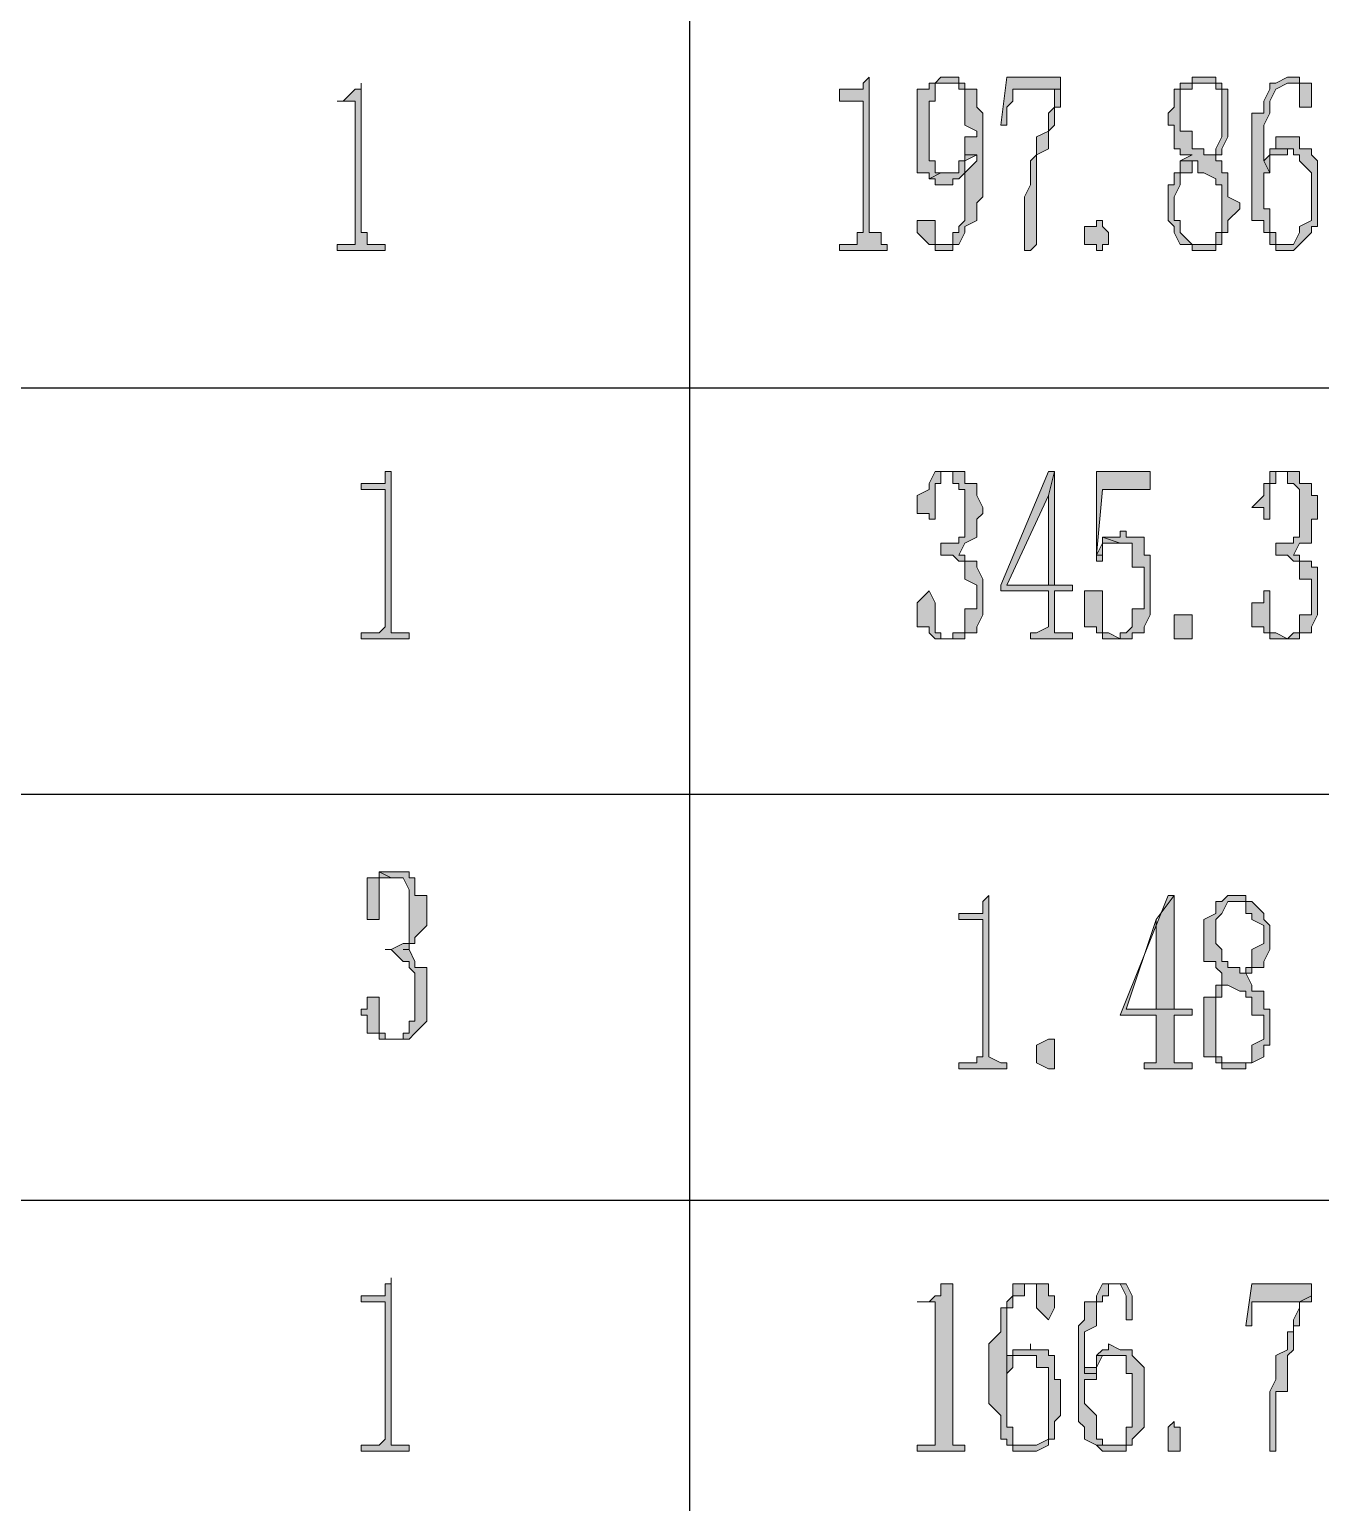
# Model space of a CAD drawing. Header units: millimetres. Extents: x 20 to 821, y 1 to 1134.
# Drawn here: x 716.67 to 755.55, y 190.48 to 234.86 of the extents above; entities that cross this region are included whole.
import ezdxf

# ---------------------------------------------------------------- set-up
doc = ezdxf.new("R2010")
doc.units = ezdxf.units.MM
doc.layers.add('1', color=7, linetype='Continuous')

msp = doc.modelspace()

# ---------------------------------------------------------------- hatches: boundary and pattern name
h = msp.add_hatch(color=0)
h.dxf.hatch_style = 2
h.paths.add_polyline_path([(726.66, 233.241732), (726.66, 233.061732), (726.48, 233.061732), (726.12, 232.701732), (725.94, 232.701732), (726.12, 232.701732), (726.48, 232.701732), (726.48, 232.521732), (726.48, 228.381732), (726.12, 228.381732), (725.94, 228.381732), (725.94, 228.201732), (727.38, 228.201732), (727.38, 228.381732), (727.2, 228.381732), (726.84, 228.381732), (726.84, 228.741732), (726.66, 228.741732), (726.66, 228.921732)])
h = msp.add_hatch(color=0)
h.dxf.hatch_style = 2
h.paths.add_polyline_path([(741.96, 233.421732), (741.78, 233.241732), (741.78, 233.061732), (741.6, 233.061732), (741.06, 233.061732), (741.06, 232.701732), (741.78, 232.701732), (741.78, 232.521732), (741.78, 228.741732), (741.6, 228.741732), (741.6, 228.381732), (741.24, 228.381732), (741.06, 228.381732), (741.06, 228.201732), (742.5, 228.201732), (742.5, 228.381732), (742.32, 228.381732), (742.32, 228.741732), (741.96, 228.741732)])
h = msp.add_hatch(color=0)
h.dxf.hatch_style = 2
h.paths.add_polyline_path([(744.48, 233.421732), (744.12, 233.421732), (743.94, 233.241732), (743.76, 233.241732), (743.76, 233.061732), (743.4, 233.061732), (743.4, 232.701732), (743.4, 230.541732), (743.76, 230.541732), (743.76, 230.361732), (744.12, 230.541732), (743.94, 230.541732), (743.94, 230.901732), (743.76, 230.901732), (743.76, 231.081732), (743.76, 232.701732), (743.94, 232.701732), (743.94, 233.241732), (744.12, 233.241732), (744.84, 233.241732), (744.66, 233.241732), (744.66, 233.421732)])
h = msp.add_hatch(color=0)
h.dxf.hatch_style = 2
h.paths.add_polyline_path([(744.84, 233.241732), (744.48, 233.241732), (744.66, 233.241732), (744.66, 233.061732), (744.84, 233.061732), (744.84, 231.981732), (745.2, 231.801732), (745.2, 231.621732), (744.84, 231.621732), (744.84, 231.081732), (745.2, 231.081732), (745.2, 230.901732), (744.84, 230.541732), (744.84, 230.181732), (744.84, 229.821732), (744.84, 229.101732), (744.66, 228.921732), (744.66, 228.741732), (744.48, 228.741732), (744.48, 228.381732), (744.12, 228.381732), (743.76, 228.381732), (743.94, 228.381732), (743.94, 228.201732), (744.12, 228.201732), (744.48, 228.201732), (744.48, 228.381732), (744.66, 228.381732), (744.84, 228.741732), (744.84, 228.921732), (745.2, 229.101732), (745.2, 229.641732), (745.38, 229.821732), (745.38, 232.341732), (745.2, 232.521732), (745.2, 233.061732), (744.84, 233.061732)])
h = msp.add_hatch(color=0)
h.dxf.hatch_style = 2
h.paths.add_polyline_path([(747.72, 233.421732), (746.1, 233.421732), (745.92, 231.981732), (746.1, 231.981732), (746.1, 232.341732), (746.1, 232.521732), (746.28, 232.701732), (746.28, 233.061732), (746.64, 233.061732), (747.72, 233.061732), (747.72, 233.241732)])
h = msp.add_hatch(color=0)
h.dxf.hatch_style = 2
h.paths.add_polyline_path([(747.72, 233.061732), (747.54, 233.061732), (747.54, 232.701732), (747.54, 232.521732), (747.36, 232.341732), (747.36, 231.801732), (747, 231.621732), (747, 231.081732), (746.82, 230.901732), (746.82, 230.181732), (746.64, 229.821732), (746.64, 229.461732), (746.64, 229.101732), (746.64, 228.201732), (746.82, 228.201732), (747, 228.381732), (747, 231.081732), (747.36, 231.261732), (747.36, 231.801732), (747.54, 231.981732), (747.54, 232.521732), (747.72, 232.521732)])
h = msp.add_hatch(color=0)
h.dxf.hatch_style = 2
h.paths.add_polyline_path([(751.86, 233.421732), (751.68, 233.421732), (751.68, 233.241732), (751.32, 233.241732), (751.32, 233.061732), (751.14, 233.061732), (751.14, 232.701732), (751.14, 232.521732), (750.96, 232.341732), (750.96, 231.981732), (751.14, 231.981732), (751.14, 231.261732), (751.32, 231.261732), (751.32, 231.081732), (751.68, 231.081732), (751.32, 230.901732), (751.86, 230.901732), (751.86, 230.541732), (752.04, 230.541732), (752.4, 230.361732), (752.4, 230.181732), (752.58, 230.181732), (752.58, 228.741732), (752.4, 228.741732), (752.4, 228.381732), (752.04, 228.381732), (751.32, 228.381732), (751.68, 228.381732), (751.68, 228.201732), (751.86, 228.201732), (752.4, 228.201732), (752.4, 228.381732), (752.58, 228.381732), (752.58, 228.741732), (752.76, 228.741732), (752.76, 228.921732), (752.76, 229.101732), (753.12, 229.461732), (753.12, 229.641732), (752.76, 229.821732), (752.76, 230.541732), (752.58, 230.541732), (752.58, 230.901732), (752.4, 230.901732), (752.4, 231.081732), (752.04, 231.081732), (752.04, 231.261732), (751.86, 231.261732), (751.68, 231.261732), (751.68, 231.621732), (751.68, 231.801732), (751.32, 231.801732), (751.32, 233.061732), (751.68, 233.061732), (751.68, 233.241732), (751.86, 233.241732), (752.58, 233.241732), (752.4, 233.241732), (752.4, 233.421732), (752.04, 233.421732)])
h = msp.add_hatch(color=0)
h.dxf.hatch_style = 2
h.paths.add_polyline_path([(752.58, 233.241732), (751.86, 233.241732), (752.04, 233.241732), (752.4, 233.241732), (752.4, 233.061732), (752.58, 233.061732), (752.58, 232.701732), (752.58, 231.621732), (752.4, 231.261732), (752.4, 231.081732), (752.04, 231.081732), (752.58, 231.081732), (752.58, 231.261732), (752.76, 231.621732), (752.76, 233.061732), (752.58, 233.061732)])
h = msp.add_hatch(color=0)
h.dxf.hatch_style = 2
h.paths.add_polyline_path([(754.74, 233.421732), (754.56, 233.421732), (754.2, 233.241732), (754.02, 233.241732), (754.02, 233.061732), (753.84, 232.701732), (753.84, 232.341732), (753.48, 232.341732), (753.48, 230.541732), (753.48, 230.361732), (753.48, 229.101732), (753.84, 229.101732), (753.84, 228.741732), (754.02, 228.741732), (754.02, 228.381732), (754.56, 228.381732), (754.2, 228.381732), (754.2, 228.741732), (754.02, 228.741732), (754.02, 228.921732), (754.02, 229.461732), (753.84, 229.461732), (753.84, 230.541732), (754.02, 230.541732), (753.84, 230.901732), (753.84, 231.981732), (754.02, 232.341732), (754.02, 232.701732), (754.2, 233.061732), (754.56, 233.241732), (754.92, 233.241732), (754.92, 233.421732)])
h = msp.add_hatch(color=0)
h.dxf.hatch_style = 2
h.paths.add_polyline_path([(754.92, 233.241732), (754.74, 233.241732), (754.92, 233.241732), (754.92, 232.521732), (755.28, 232.521732), (755.28, 233.241732)])
h = msp.add_hatch(color=0)
h.dxf.hatch_style = 2
h.paths.add_polyline_path([(754.02, 231.261732), (754.02, 231.081732), (753.84, 230.901732), (754.02, 230.541732), (754.02, 231.081732), (754.2, 231.081732), (754.56, 231.081732), (754.56, 231.261732)])
h = msp.add_hatch(color=0)
h.dxf.hatch_style = 2
h.paths.add_polyline_path([(754.56, 231.621732), (754.2, 231.621732), (754.2, 231.261732), (754.02, 231.261732), (754.56, 231.261732), (754.74, 231.261732), (754.74, 231.081732), (754.92, 231.081732), (754.92, 230.901732), (755.28, 230.541732), (755.28, 229.101732), (754.92, 228.921732), (754.92, 228.741732), (754.74, 228.381732), (754.02, 228.381732), (754.2, 228.381732), (754.2, 228.201732), (754.56, 228.201732), (754.74, 228.201732), (754.92, 228.381732), (755.28, 228.741732), (755.28, 228.921732), (755.46, 228.921732), (755.46, 230.901732), (755.28, 231.081732), (755.28, 231.261732), (754.92, 231.261732), (754.92, 231.621732), (754.74, 231.621732)])
h = msp.add_hatch(color=0)
h.dxf.hatch_style = 2
h.paths.add_polyline_path([(744.84, 231.081732), (744.84, 230.901732), (744.66, 230.901732), (744.66, 230.541732), (744.48, 230.541732), (744.12, 230.541732), (743.76, 230.361732), (743.94, 230.361732), (743.94, 230.181732), (744.48, 230.181732), (744.48, 230.361732), (744.66, 230.361732), (744.84, 230.541732), (744.84, 230.901732), (745.2, 231.081732)])
h = msp.add_hatch(color=0)
h.dxf.hatch_style = 2
h.paths.add_polyline_path([(751.32, 230.901732), (751.32, 230.541732), (751.14, 230.541732), (751.14, 230.181732), (750.96, 230.181732), (750.96, 229.101732), (751.14, 228.921732), (751.14, 228.741732), (751.32, 228.381732), (751.86, 228.381732), (751.68, 228.381732), (751.32, 228.741732), (751.32, 229.101732), (751.14, 229.101732), (751.14, 229.821732), (751.32, 230.181732), (751.32, 230.541732), (751.68, 230.541732), (751.68, 230.901732)])
h = msp.add_hatch(color=0)
h.dxf.hatch_style = 2
h.paths.add_polyline_path([(743.76, 229.101732), (743.4, 229.101732), (743.4, 228.921732), (743.4, 228.741732), (743.76, 228.381732), (744.12, 228.381732), (743.94, 228.381732), (743.94, 229.101732)])
h = msp.add_hatch(color=0)
h.dxf.hatch_style = 2
h.paths.add_polyline_path([(748.8, 228.201732), (748.8, 228.381732), (748.44, 228.381732), (748.44, 228.921732), (748.8, 228.921732), (748.8, 229.101732), (748.98, 229.101732), (748.98, 228.921732), (749.16, 228.741732), (749.16, 228.381732), (748.98, 228.381732), (748.98, 228.201732)])
h = msp.add_hatch(color=0)
h.dxf.hatch_style = 2
h.paths.add_polyline_path([(727.56, 221.541732), (727.38, 221.541732), (727.38, 221.181732), (726.66, 221.181732), (726.66, 221.001732), (727.38, 221.001732), (727.38, 220.821732), (727.38, 216.861732), (727.2, 216.681732), (726.66, 216.681732), (726.66, 216.501732), (728.1, 216.501732), (728.1, 216.681732), (727.92, 216.681732), (727.56, 216.681732), (727.56, 216.861732)])
h = msp.add_hatch(color=0)
h.dxf.hatch_style = 2
h.paths.add_polyline_path([(743.94, 221.541732), (743.76, 221.181732), (743.76, 221.001732), (743.4, 220.821732), (743.4, 220.281732), (743.76, 220.281732), (743.76, 220.101732), (743.94, 220.101732), (743.94, 221.181732), (744.12, 221.181732), (744.12, 221.541732), (744.48, 221.541732)])
h = msp.add_hatch(color=0)
h.dxf.hatch_style = 2
h.paths.add_polyline_path([(744.48, 221.541732), (743.94, 221.541732), (744.48, 221.541732), (744.48, 221.181732), (744.66, 221.181732), (744.66, 221.001732), (744.84, 221.001732), (744.84, 219.561732), (744.66, 219.561732), (744.66, 219.381732), (744.48, 219.381732), (744.12, 219.381732), (744.12, 219.021732), (744.48, 219.021732), (744.66, 218.841732), (744.84, 218.841732), (744.84, 218.661732), (744.84, 218.301732), (745.2, 218.121732), (745.2, 217.401732), (744.84, 217.401732), (744.84, 216.681732), (744.66, 216.681732), (744.48, 216.681732), (744.48, 216.501732), (744.84, 216.501732), (744.84, 216.681732), (745.2, 216.681732), (745.2, 216.861732), (745.38, 217.221732), (745.38, 218.301732), (745.2, 218.661732), (745.2, 218.841732), (744.84, 218.841732), (744.84, 219.021732), (744.66, 219.021732), (744.84, 219.381732), (745.2, 219.561732), (745.2, 220.101732), (745.38, 220.281732), (745.38, 220.461732), (745.2, 220.821732), (745.2, 221.181732), (744.84, 221.181732), (744.84, 221.541732), (744.66, 221.541732)])
h = msp.add_hatch(color=0)
h.dxf.hatch_style = 2
h.paths.add_polyline_path([(747.54, 221.541732), (747.36, 221.541732), (745.92, 218.121732), (745.92, 217.941732), (747.36, 217.941732), (747.36, 216.861732), (747, 216.681732), (746.82, 216.681732), (746.82, 216.501732), (748.08, 216.501732), (748.08, 216.681732), (747.54, 216.681732), (747.54, 216.861732), (747.54, 217.941732), (748.08, 217.941732), (748.08, 218.121732), (747.54, 218.121732), (746.1, 218.121732), (747.36, 220.821732)])
h = msp.add_hatch(color=0)
h.dxf.hatch_style = 2
h.paths.add_polyline_path([(747.54, 221.541732), (747.36, 220.821732), (747.36, 218.121732), (746.1, 218.121732), (747.54, 218.121732)])
h = msp.add_hatch(color=0)
h.dxf.hatch_style = 2
h.paths.add_polyline_path([(750.42, 221.541732), (748.8, 221.541732), (748.8, 218.841732), (748.98, 218.841732), (748.98, 219.021732), (748.8, 219.021732), (748.98, 221.001732), (750.42, 221.001732)])
h = msp.add_hatch(color=0)
h.dxf.hatch_style = 2
h.paths.add_polyline_path([(754.02, 221.541732), (754.02, 221.181732), (753.84, 221.181732), (753.84, 220.821732), (753.48, 220.461732), (753.84, 220.461732), (753.84, 220.281732), (753.84, 220.101732), (754.02, 220.101732), (754.02, 221.181732), (754.2, 221.181732), (754.2, 221.541732), (754.56, 221.541732)])
h = msp.add_hatch(color=0)
h.dxf.hatch_style = 2
h.paths.add_polyline_path([(754.56, 221.541732), (754.02, 221.541732), (754.56, 221.541732), (754.56, 221.181732), (754.74, 221.181732), (754.92, 221.001732), (754.92, 219.561732), (754.74, 219.561732), (754.74, 219.381732), (754.56, 219.381732), (754.2, 219.381732), (754.2, 219.021732), (754.56, 219.021732), (754.74, 218.841732), (754.92, 218.841732), (754.92, 218.661732), (754.92, 218.301732), (755.28, 218.301732), (755.28, 217.221732), (754.92, 217.221732), (754.92, 216.681732), (754.74, 216.681732), (754.56, 216.501732), (754.92, 216.501732), (754.92, 216.681732), (755.28, 216.681732), (755.28, 216.861732), (755.46, 217.221732), (755.46, 218.661732), (755.28, 218.661732), (755.28, 218.841732), (754.92, 218.841732), (754.92, 219.021732), (754.74, 219.021732), (754.92, 219.381732), (755.28, 219.381732), (755.28, 219.561732), (755.28, 220.101732), (755.46, 220.101732), (755.46, 220.821732), (755.28, 220.821732), (755.28, 221.181732), (754.92, 221.181732), (754.92, 221.541732), (754.74, 221.541732)])
h = msp.add_hatch(color=0)
h.dxf.hatch_style = 2
h.paths.add_polyline_path([(749.7, 219.741732), (749.52, 219.741732), (749.52, 219.561732), (748.98, 219.561732), (749.52, 219.381732), (749.88, 219.381732), (749.88, 219.021732), (749.88, 218.661732), (750.24, 218.661732), (750.24, 217.401732), (749.88, 217.401732), (749.88, 217.221732), (749.88, 216.861732), (749.7, 216.681732), (749.52, 216.681732), (749.52, 216.501732), (748.98, 216.501732), (749.16, 216.501732), (749.88, 216.501732), (749.88, 216.681732), (750.24, 216.681732), (750.24, 216.861732), (750.42, 217.221732), (750.42, 219.021732), (750.24, 219.021732), (750.24, 219.561732), (749.88, 219.561732), (749.7, 219.561732)])
h = msp.add_hatch(color=0)
h.dxf.hatch_style = 2
h.paths.add_polyline_path([(748.98, 219.561732), (748.98, 219.381732), (748.8, 219.021732), (748.98, 219.021732), (748.98, 219.381732), (749.52, 219.381732)])
h = msp.add_hatch(color=0)
h.dxf.hatch_style = 2
h.paths.add_polyline_path([(743.76, 217.941732), (743.4, 217.581732), (743.4, 216.861732), (743.76, 216.861732), (743.76, 216.681732), (743.94, 216.501732), (744.84, 216.501732), (744.48, 216.501732), (744.12, 216.501732), (744.12, 216.681732), (743.94, 216.681732), (743.94, 216.861732), (743.94, 217.581732)])
h = msp.add_hatch(color=0)
h.dxf.hatch_style = 2
h.paths.add_polyline_path([(748.8, 217.941732), (748.44, 217.941732), (748.44, 217.581732), (748.44, 216.861732), (748.8, 216.861732), (748.8, 216.681732), (748.98, 216.681732), (748.98, 216.501732), (749.52, 216.501732), (749.16, 216.681732), (748.98, 216.681732), (748.98, 216.861732), (748.98, 217.221732), (748.98, 217.941732)])
h = msp.add_hatch(color=0)
h.dxf.hatch_style = 2
h.paths.add_polyline_path([(753.84, 217.941732), (753.84, 217.581732), (753.48, 217.581732), (753.48, 216.861732), (753.84, 216.861732), (753.84, 216.681732), (754.02, 216.681732), (754.02, 216.501732), (754.2, 216.501732), (754.92, 216.501732), (754.56, 216.501732), (754.2, 216.681732), (754.02, 216.681732), (754.02, 216.861732), (754.02, 217.941732)])
h = msp.add_hatch(color=0)
h.dxf.hatch_style = 2
h.paths.add_polyline_path([(751.32, 216.501732), (751.14, 216.501732), (751.14, 216.681732), (751.14, 217.221732), (751.32, 217.221732), (751.68, 217.221732), (751.68, 216.861732), (751.68, 216.501732)])
h = msp.add_hatch(color=0)
h.dxf.hatch_style = 2
h.paths.add_polyline_path([(727.2, 209.481732), (727.2, 209.301732), (726.84, 209.301732), (726.84, 208.041732), (727.2, 208.041732), (727.2, 209.301732), (727.38, 209.301732), (727.56, 209.301732)])
h = msp.add_hatch(color=0)
h.dxf.hatch_style = 2
h.paths.add_polyline_path([(727.56, 209.481732), (727.2, 209.481732), (727.56, 209.301732), (727.92, 209.301732), (728.1, 208.941732), (728.1, 207.321732), (727.92, 207.321732), (727.56, 207.141732), (727.38, 207.141732), (727.56, 207.141732), (727.92, 206.781732), (728.1, 206.781732), (728.1, 206.601732), (728.28, 206.421732), (728.28, 204.981732), (728.1, 204.981732), (728.1, 204.621732), (727.92, 204.621732), (727.92, 204.441732), (727.56, 204.441732), (728.1, 204.441732), (728.28, 204.621732), (728.64, 204.981732), (728.64, 206.601732), (728.28, 206.601732), (728.28, 206.781732), (728.1, 207.141732), (727.92, 207.141732), (728.1, 207.141732), (728.1, 207.321732), (728.28, 207.321732), (728.28, 207.501732), (728.64, 207.861732), (728.64, 208.761732), (728.28, 208.761732), (728.28, 209.301732), (728.1, 209.301732), (728.1, 209.481732), (727.92, 209.481732)])
h = msp.add_hatch(color=0)
h.dxf.hatch_style = 2
h.paths.add_polyline_path([(745.56, 208.761732), (745.38, 208.581732), (745.38, 208.221732), (745.2, 208.221732), (744.66, 208.221732), (744.66, 208.041732), (745.38, 208.041732), (745.38, 207.861732), (745.38, 203.901732), (745.2, 203.901732), (745.2, 203.721732), (744.84, 203.721732), (744.66, 203.721732), (744.66, 203.541732), (746.1, 203.541732), (746.1, 203.721732), (745.92, 203.721732), (745.56, 203.901732)])
h = msp.add_hatch(color=0)
h.dxf.hatch_style = 2
h.paths.add_polyline_path([(751.14, 208.761732), (750.96, 208.761732), (749.52, 205.161732), (750.6, 205.161732), (750.6, 204.261732), (750.6, 203.721732), (750.42, 203.721732), (750.24, 203.721732), (750.24, 203.541732), (751.68, 203.541732), (751.68, 203.721732), (751.14, 203.721732), (751.14, 203.901732), (751.14, 205.161732), (751.68, 205.161732), (751.68, 205.341732), (751.14, 205.341732), (749.7, 205.341732), (750.6, 208.041732)])
h = msp.add_hatch(color=0)
h.dxf.hatch_style = 2
h.paths.add_polyline_path([(751.14, 208.761732), (750.6, 208.041732), (750.6, 205.341732), (749.7, 205.341732), (751.14, 205.341732)])
h = msp.add_hatch(color=0)
h.dxf.hatch_style = 2
h.paths.add_polyline_path([(753.12, 208.761732), (752.76, 208.761732), (752.58, 208.581732), (752.4, 208.581732), (752.4, 208.221732), (752.04, 208.041732), (752.04, 206.781732), (752.4, 206.781732), (752.4, 206.601732), (752.58, 206.421732), (752.58, 206.061732), (752.76, 206.061732), (753.12, 205.881732), (753.3, 205.881732), (753.3, 205.701732), (753.48, 205.701732), (753.48, 205.341732), (753.48, 205.161732), (753.84, 205.161732), (753.84, 204.441732), (753.48, 204.261732), (753.48, 203.721732), (753.3, 203.721732), (752.58, 203.721732), (752.58, 203.541732), (753.3, 203.541732), (753.3, 203.721732), (753.48, 203.721732), (753.84, 203.901732), (753.84, 204.261732), (754.02, 204.261732), (754.02, 205.341732), (753.84, 205.341732), (753.84, 205.881732), (753.48, 205.881732), (753.48, 206.061732), (753.3, 206.421732), (753.48, 206.421732), (753.3, 206.421732), (753.12, 206.421732), (753.12, 206.601732), (752.76, 206.601732), (752.76, 206.781732), (752.58, 206.781732), (752.58, 207.141732), (752.4, 207.321732), (752.4, 208.041732), (752.58, 208.221732), (752.76, 208.581732), (753.48, 208.581732), (753.3, 208.581732), (753.3, 208.761732)])
h = msp.add_hatch(color=0)
h.dxf.hatch_style = 2
h.paths.add_polyline_path([(753.48, 208.581732), (753.12, 208.581732), (753.3, 208.581732), (753.3, 208.221732), (753.48, 208.221732), (753.48, 208.041732), (753.84, 207.861732), (753.84, 207.321732), (753.48, 207.141732), (753.48, 206.601732), (753.3, 206.601732), (753.3, 206.421732), (753.48, 206.421732), (753.48, 206.601732), (753.84, 206.601732), (753.84, 206.781732), (754.02, 207.141732), (754.02, 207.861732), (753.84, 208.041732), (753.84, 208.221732)])
h = msp.add_hatch(color=0)
h.dxf.hatch_style = 2
h.paths.add_polyline_path([(752.58, 206.061732), (752.4, 206.061732), (752.4, 205.881732), (752.4, 205.701732), (752.04, 205.701732), (752.04, 203.901732), (752.4, 203.901732), (752.4, 203.721732), (752.58, 203.721732), (753.12, 203.721732), (752.76, 203.721732), (752.58, 203.721732), (752.58, 203.901732), (752.4, 203.901732), (752.4, 204.261732), (752.4, 205.701732), (752.58, 205.701732), (752.58, 206.061732), (752.76, 206.061732)])
h = msp.add_hatch(color=0)
h.dxf.hatch_style = 2
h.paths.add_polyline_path([(726.84, 205.701732), (726.84, 205.341732), (726.66, 205.341732), (726.66, 205.161732), (726.84, 205.161732), (726.84, 204.621732), (727.2, 204.621732), (727.2, 204.441732), (727.38, 204.441732), (728.1, 204.441732), (727.56, 204.441732), (727.38, 204.441732), (727.38, 204.621732), (727.2, 204.621732), (727.2, 205.701732)])
h = msp.add_hatch(color=0)
h.dxf.hatch_style = 2
h.paths.add_polyline_path([(747.36, 203.541732), (747, 203.721732), (747, 204.261732), (747.36, 204.441732), (747.54, 204.441732), (747.54, 204.261732), (747.54, 203.541732)])
h = msp.add_hatch(color=0)
h.dxf.hatch_style = 2
h.paths.add_polyline_path([(727.56, 197.241732), (727.56, 197.061732), (727.38, 197.061732), (727.38, 196.701732), (727.2, 196.701732), (726.66, 196.701732), (726.66, 196.521732), (727.38, 196.521732), (727.38, 196.341732), (727.38, 192.381732), (727.2, 192.201732), (726.66, 192.201732), (726.66, 192.021732), (728.1, 192.021732), (728.1, 192.201732), (727.92, 192.201732), (727.56, 192.201732), (727.56, 192.381732)])
h = msp.add_hatch(color=0)
h.dxf.hatch_style = 2
h.paths.add_polyline_path([(744.48, 197.061732), (744.12, 197.061732), (744.12, 196.701732), (743.94, 196.701732), (743.76, 196.521732), (743.4, 196.521732), (743.94, 196.521732), (743.94, 192.201732), (743.76, 192.201732), (743.4, 192.201732), (743.4, 192.021732), (744.84, 192.021732), (744.84, 192.201732), (744.66, 192.201732), (744.48, 192.201732), (744.48, 192.381732)])
h = msp.add_hatch(color=0)
h.dxf.hatch_style = 2
h.paths.add_polyline_path([(746.82, 197.061732), (746.28, 197.061732), (746.28, 196.701732), (746.1, 196.521732), (746.1, 196.341732), (745.92, 196.341732), (745.92, 195.621732), (745.56, 195.261732), (745.56, 194.361732), (745.56, 194.181732), (745.56, 193.461732), (745.92, 193.101732), (745.92, 192.381732), (746.1, 192.381732), (746.1, 192.201732), (746.28, 192.201732), (746.82, 192.201732), (746.64, 192.201732), (746.28, 192.201732), (746.28, 192.381732), (746.28, 192.741732), (746.1, 192.741732), (746.1, 196.341732), (746.28, 196.341732), (746.28, 196.701732), (746.64, 196.701732), (746.64, 197.061732), (746.82, 197.061732), (747.36, 197.061732), (747, 197.061732)])
h = msp.add_hatch(color=0)
h.dxf.hatch_style = 2
h.paths.add_polyline_path([(747.36, 197.061732), (746.82, 197.061732), (747, 197.061732), (747, 196.341732), (747.36, 195.981732), (747.54, 196.341732), (747.54, 196.701732), (747.36, 196.701732)])
h = msp.add_hatch(color=0)
h.dxf.hatch_style = 2
h.paths.add_polyline_path([(749.52, 197.061732), (748.98, 197.061732), (748.8, 196.701732), (748.8, 196.521732), (748.44, 196.521732), (748.44, 195.981732), (748.26, 195.801732), (748.26, 194.361732), (748.26, 194.181732), (748.26, 192.921732), (748.44, 192.741732), (748.44, 192.381732), (748.8, 192.201732), (749.16, 192.201732), (748.98, 192.201732), (748.98, 192.381732), (748.8, 192.381732), (748.8, 193.101732), (748.44, 193.461732), (748.44, 194.181732), (748.8, 194.181732), (748.8, 194.361732), (748.44, 194.361732), (748.44, 195.621732), (748.8, 195.801732), (748.8, 196.521732), (748.98, 196.521732), (748.98, 196.701732), (749.16, 196.701732), (749.16, 197.061732), (749.52, 197.061732), (749.7, 197.061732)])
h = msp.add_hatch(color=0)
h.dxf.hatch_style = 2
h.paths.add_polyline_path([(749.7, 197.061732), (749.52, 197.061732), (749.7, 196.701732), (749.7, 195.981732), (749.88, 195.981732), (749.88, 196.701732)])
h = msp.add_hatch(color=0)
h.dxf.hatch_style = 2
h.paths.add_polyline_path([(755.28, 197.061732), (753.48, 197.061732), (753.3, 195.801732), (753.48, 195.801732), (753.48, 195.981732), (753.48, 196.521732), (753.84, 196.521732), (754.92, 196.521732), (755.28, 196.701732)])
h = msp.add_hatch(color=0)
h.dxf.hatch_style = 2
h.paths.add_polyline_path([(755.28, 196.701732), (754.92, 196.521732), (754.92, 196.341732), (754.74, 195.981732), (754.74, 195.621732), (754.56, 195.621732), (754.56, 195.081732), (754.2, 194.901732), (754.2, 194.181732), (754.02, 193.821732), (754.02, 193.101732), (754.02, 192.921732), (754.02, 192.021732), (754.2, 192.021732), (754.2, 193.821732), (754.56, 193.821732), (754.56, 194.901732), (754.74, 195.081732), (754.74, 195.801732), (754.92, 195.801732), (754.92, 196.521732), (755.28, 196.521732)])
h = msp.add_hatch(color=0)
h.dxf.hatch_style = 2
h.paths.add_polyline_path([(746.28, 194.901732), (746.1, 194.901732), (746.1, 194.541732), (746.1, 194.361732), (746.28, 194.541732), (746.28, 194.901732), (746.64, 194.901732), (746.82, 194.901732)])
h = msp.add_hatch(color=0)
h.dxf.hatch_style = 2
h.paths.add_polyline_path([(746.82, 195.261732), (746.82, 195.081732), (746.64, 195.081732), (746.28, 195.081732), (746.28, 194.901732), (747, 194.901732), (747, 194.541732), (747.36, 194.541732), (747.36, 194.361732), (747.36, 192.741732), (747.36, 192.381732), (747, 192.201732), (746.28, 192.201732), (746.28, 192.021732), (747, 192.021732), (747.36, 192.201732), (747.36, 192.381732), (747.54, 192.381732), (747.54, 192.921732), (747.72, 193.101732), (747.72, 194.181732), (747.54, 194.181732), (747.54, 194.901732), (747.36, 194.901732), (747.36, 195.081732), (747, 195.081732), (746.82, 195.081732)])
h = msp.add_hatch(color=0)
h.dxf.hatch_style = 2
h.paths.add_polyline_path([(748.8, 194.901732), (748.8, 194.541732), (748.44, 194.541732), (748.44, 194.361732), (748.8, 194.361732), (748.8, 194.541732), (748.98, 194.901732), (749.16, 194.901732)])
h = msp.add_hatch(color=0)
h.dxf.hatch_style = 2
h.paths.add_polyline_path([(749.16, 195.261732), (749.16, 195.081732), (748.98, 195.081732), (748.8, 194.901732), (749.7, 194.901732), (749.7, 194.541732), (749.7, 194.361732), (749.88, 194.361732), (749.88, 192.741732), (749.7, 192.741732), (749.7, 192.381732), (749.7, 192.201732), (749.52, 192.201732), (748.8, 192.201732), (748.98, 192.021732), (749.7, 192.021732), (749.7, 192.201732), (749.88, 192.201732), (749.88, 192.381732), (750.24, 192.741732), (750.24, 194.541732), (749.88, 194.901732), (749.88, 195.081732), (749.7, 195.081732), (749.52, 195.081732)])
h = msp.add_hatch(color=0)
h.dxf.hatch_style = 2
h.paths.add_polyline_path([(751.14, 192.021732), (750.96, 192.021732), (750.96, 192.201732), (750.96, 192.741732), (751.14, 192.921732), (751.14, 192.741732), (751.32, 192.741732), (751.32, 192.021732)])

# ---------------------------------------------------------------- linework, layer by layer
at = {"layer": '1', "color": 0, "lineweight": 25}
for points in [[(736.56, 77.541732), (736.56, 419.721732)], [(557.64, 224.061732), (821.16, 224.061732)], [(557.64, 211.821732), (821.16, 211.821732)], [(557.64, 199.581732), (821.16, 199.581732)]]:
    msp.add_lwpolyline(points, dxfattribs=at)
at = {"layer": '1', "color": 0, "lineweight": 5}
for points in [[(726.66, 233.241732), (726.66, 233.061732), (726.48, 233.061732), (726.12, 232.701732), (725.94, 232.701732), (726.12, 232.701732), (726.48, 232.701732), (726.48, 232.521732), (726.48, 228.381732), (726.12, 228.381732), (725.94, 228.381732), (725.94, 228.201732), (727.38, 228.201732), (727.38, 228.381732), (727.2, 228.381732), (726.84, 228.381732), (726.84, 228.741732), (726.66, 228.741732), (726.66, 228.921732), (726.66, 233.241732)], [(741.96, 233.421732), (741.78, 233.241732), (741.78, 233.061732), (741.6, 233.061732), (741.06, 233.061732), (741.06, 232.701732), (741.78, 232.701732), (741.78, 232.521732), (741.78, 228.741732), (741.6, 228.741732), (741.6, 228.381732), (741.24, 228.381732), (741.06, 228.381732), (741.06, 228.201732), (742.5, 228.201732), (742.5, 228.381732), (742.32, 228.381732), (742.32, 228.741732), (741.96, 228.741732), (741.96, 233.421732)], [(744.48, 233.421732), (744.12, 233.421732), (743.94, 233.241732), (743.76, 233.241732), (743.76, 233.061732), (743.4, 233.061732), (743.4, 232.701732), (743.4, 230.541732), (743.76, 230.541732), (743.76, 230.541732), (743.76, 230.361732), (744.12, 230.541732), (743.94, 230.541732), (743.94, 230.901732), (743.76, 230.901732), (743.76, 231.081732), (743.76, 232.701732), (743.94, 232.701732), (743.94, 233.241732), (744.12, 233.241732), (744.84, 233.241732), (744.66, 233.241732), (744.66, 233.421732), (744.48, 233.421732)], [(744.84, 233.241732), (744.48, 233.241732), (744.66, 233.241732), (744.66, 233.061732), (744.84, 233.061732), (744.84, 231.981732), (745.2, 231.801732), (745.2, 231.621732), (744.84, 231.621732), (744.84, 231.081732), (745.2, 231.081732), (745.2, 230.901732), (744.84, 230.541732), (744.84, 230.181732), (744.84, 229.821732), (744.84, 229.101732), (744.66, 228.921732), (744.66, 228.741732), (744.48, 228.741732), (744.48, 228.381732), (744.12, 228.381732), (743.76, 228.381732), (743.94, 228.381732), (743.94, 228.201732), (744.12, 228.201732), (744.48, 228.201732), (744.48, 228.381732), (744.66, 228.381732), (744.84, 228.741732), (744.84, 228.921732), (745.2, 229.101732), (745.2, 229.641732), (745.38, 229.821732), (745.38, 232.341732), (745.2, 232.521732), (745.2, 233.061732), (744.84, 233.061732), (744.84, 233.241732)], [(747.72, 233.421732), (746.1, 233.421732), (745.92, 231.981732), (746.1, 231.981732), (746.1, 232.341732), (746.1, 232.521732), (746.28, 232.701732), (746.28, 233.061732), (746.64, 233.061732), (747.72, 233.061732), (747.72, 233.241732), (747.72, 233.421732)], [(747.72, 233.061732), (747.54, 233.061732), (747.54, 232.701732), (747.54, 232.521732), (747.36, 232.341732), (747.36, 231.801732), (747, 231.621732), (747, 231.081732), (746.82, 230.901732), (746.82, 230.181732), (746.64, 229.821732), (746.64, 229.461732), (746.64, 229.101732), (746.64, 228.201732), (746.82, 228.201732), (747, 228.381732), (747, 231.081732), (747.36, 231.261732), (747.36, 231.801732), (747.54, 231.981732), (747.54, 232.521732), (747.72, 232.521732), (747.72, 233.061732)], [(751.86, 233.421732), (751.68, 233.421732), (751.68, 233.241732), (751.32, 233.241732), (751.32, 233.061732), (751.14, 233.061732), (751.14, 232.701732), (751.14, 232.521732), (750.96, 232.341732), (750.96, 231.981732), (751.14, 231.981732), (751.14, 231.261732), (751.32, 231.261732), (751.32, 231.081732), (751.68, 231.081732), (751.32, 230.901732), (751.86, 230.901732), (751.86, 230.541732), (752.04, 230.541732), (752.4, 230.361732), (752.4, 230.181732), (752.58, 230.181732), (752.58, 228.741732), (752.4, 228.741732), (752.4, 228.381732), (752.04, 228.381732), (751.32, 228.381732), (751.68, 228.381732), (751.68, 228.201732), (751.86, 228.201732), (752.4, 228.201732), (752.4, 228.381732), (752.58, 228.381732), (752.58, 228.741732), (752.76, 228.741732), (752.76, 228.921732), (752.76, 229.101732), (753.12, 229.461732), (753.12, 229.641732), (752.76, 229.821732), (752.76, 230.541732), (752.58, 230.541732), (752.58, 230.901732), (752.4, 230.901732), (752.4, 231.081732), (752.04, 231.081732), (752.04, 231.261732), (751.86, 231.261732), (751.68, 231.261732), (751.68, 231.621732), (751.68, 231.801732), (751.32, 231.801732), (751.32, 233.061732), (751.68, 233.061732), (751.68, 233.241732), (751.86, 233.241732), (752.58, 233.241732), (752.4, 233.241732), (752.4, 233.421732), (752.04, 233.421732), (751.86, 233.421732)], [(752.58, 233.241732), (751.86, 233.241732), (752.04, 233.241732), (752.4, 233.241732), (752.4, 233.061732), (752.58, 233.061732), (752.58, 232.701732), (752.58, 231.621732), (752.4, 231.261732), (752.4, 231.081732), (752.04, 231.081732), (752.58, 231.081732), (752.58, 231.261732), (752.76, 231.621732), (752.76, 233.061732), (752.58, 233.061732), (752.58, 233.241732)], [(754.74, 233.421732), (754.56, 233.421732), (754.2, 233.241732), (754.02, 233.241732), (754.02, 233.061732), (753.84, 232.701732), (753.84, 232.341732), (753.48, 232.341732), (753.48, 230.541732), (753.48, 230.361732), (753.48, 229.101732), (753.84, 229.101732), (753.84, 228.741732), (754.02, 228.741732), (754.02, 228.381732), (754.56, 228.381732), (754.2, 228.381732), (754.2, 228.741732), (754.02, 228.741732), (754.02, 228.921732), (754.02, 229.461732), (753.84, 229.461732), (753.84, 230.541732), (754.02, 230.541732), (753.84, 230.901732), (753.84, 231.981732), (754.02, 232.341732), (754.02, 232.701732), (754.2, 233.061732), (754.56, 233.241732), (754.92, 233.241732), (754.92, 233.421732), (754.74, 233.421732)], [(754.92, 233.241732), (754.74, 233.241732), (754.92, 233.241732), (754.92, 232.521732), (755.28, 232.521732), (755.28, 233.241732), (754.92, 233.241732)], [(754.02, 231.261732), (754.02, 231.081732), (753.84, 230.901732), (754.02, 230.541732), (754.02, 231.081732), (754.2, 231.081732), (754.56, 231.081732), (754.56, 231.261732), (754.02, 231.261732)], [(754.56, 231.621732), (754.2, 231.621732), (754.2, 231.261732), (754.02, 231.261732), (754.56, 231.261732), (754.74, 231.261732), (754.74, 231.081732), (754.92, 231.081732), (754.92, 230.901732), (755.28, 230.541732), (755.28, 229.101732), (754.92, 228.921732), (754.92, 228.921732), (754.92, 228.741732), (754.74, 228.381732), (754.02, 228.381732), (754.2, 228.381732), (754.2, 228.201732), (754.56, 228.201732), (754.74, 228.201732), (754.92, 228.381732), (755.28, 228.741732), (755.28, 228.921732), (755.46, 228.921732), (755.46, 230.901732), (755.28, 231.081732), (755.28, 231.261732), (754.92, 231.261732), (754.92, 231.621732), (754.74, 231.621732), (754.56, 231.621732)], [(744.84, 231.081732), (744.84, 230.901732), (744.66, 230.901732), (744.66, 230.541732), (744.48, 230.541732), (744.12, 230.541732), (743.76, 230.361732), (743.94, 230.361732), (743.94, 230.181732), (744.48, 230.181732), (744.48, 230.361732), (744.66, 230.361732), (744.84, 230.541732), (744.84, 230.901732), (745.2, 231.081732), (744.84, 231.081732)], [(751.32, 230.901732), (751.32, 230.541732), (751.14, 230.541732), (751.14, 230.181732), (750.96, 230.181732), (750.96, 229.101732), (751.14, 228.921732), (751.14, 228.741732), (751.32, 228.381732), (751.86, 228.381732), (751.68, 228.381732), (751.32, 228.741732), (751.32, 229.101732), (751.14, 229.101732), (751.14, 229.821732), (751.32, 230.181732), (751.32, 230.541732), (751.68, 230.541732), (751.68, 230.901732), (751.32, 230.901732)], [(743.76, 229.101732), (743.4, 229.101732), (743.4, 228.921732), (743.4, 228.741732), (743.76, 228.381732), (744.12, 228.381732), (743.94, 228.381732), (743.94, 229.101732), (743.76, 229.101732)], [(748.8, 228.201732), (748.8, 228.381732), (748.44, 228.381732), (748.44, 228.921732), (748.8, 228.921732), (748.8, 229.101732), (748.98, 229.101732), (748.98, 228.921732), (749.16, 228.741732), (749.16, 228.381732), (748.98, 228.381732), (748.98, 228.201732), (748.8, 228.201732)], [(727.56, 221.541732), (727.38, 221.541732), (727.38, 221.181732), (726.66, 221.181732), (726.66, 221.001732), (727.38, 221.001732), (727.38, 220.821732), (727.38, 216.861732), (727.2, 216.681732), (726.66, 216.681732), (726.66, 216.501732), (728.1, 216.501732), (728.1, 216.681732), (727.92, 216.681732), (727.56, 216.681732), (727.56, 216.861732), (727.56, 221.541732)], [(743.94, 221.541732), (743.76, 221.181732), (743.76, 221.001732), (743.4, 220.821732), (743.4, 220.281732), (743.76, 220.281732), (743.76, 220.101732), (743.94, 220.101732), (743.94, 221.181732), (744.12, 221.181732), (744.12, 221.541732), (744.48, 221.541732), (743.94, 221.541732)], [(744.48, 221.541732), (743.94, 221.541732), (744.48, 221.541732), (744.48, 221.181732), (744.66, 221.181732), (744.66, 221.001732), (744.84, 221.001732), (744.84, 219.561732), (744.66, 219.561732), (744.66, 219.381732), (744.48, 219.381732), (744.12, 219.381732), (744.12, 219.021732), (744.48, 219.021732), (744.66, 218.841732), (744.84, 218.841732), (744.84, 218.661732), (744.84, 218.301732), (745.2, 218.121732), (745.2, 217.401732), (744.84, 217.401732), (744.84, 216.681732), (744.66, 216.681732), (744.48, 216.681732), (744.48, 216.501732), (744.84, 216.501732), (744.84, 216.681732), (745.2, 216.681732), (745.2, 216.861732), (745.38, 217.221732), (745.38, 218.301732), (745.2, 218.661732), (745.2, 218.841732), (744.84, 218.841732), (744.84, 219.021732), (744.66, 219.021732), (744.84, 219.381732), (745.2, 219.561732), (745.2, 220.101732), (745.38, 220.281732), (745.38, 220.461732), (745.2, 220.821732), (745.2, 221.181732), (744.84, 221.181732), (744.84, 221.541732), (744.66, 221.541732), (744.48, 221.541732)], [(747.54, 221.541732), (747.36, 221.541732), (745.92, 218.121732), (745.92, 217.941732), (747.36, 217.941732), (747.36, 216.861732), (747, 216.681732), (746.82, 216.681732), (746.82, 216.501732), (748.08, 216.501732), (748.08, 216.681732), (747.54, 216.681732), (747.54, 216.861732), (747.54, 217.941732), (748.08, 217.941732), (748.08, 218.121732), (747.54, 218.121732), (746.1, 218.121732), (747.36, 220.821732), (747.54, 221.541732)], [(747.54, 221.541732), (747.36, 220.821732), (747.36, 218.121732), (746.1, 218.121732), (747.54, 218.121732), (747.54, 221.541732)], [(750.42, 221.541732), (748.8, 221.541732), (748.8, 218.841732), (748.98, 218.841732), (748.98, 219.021732), (748.8, 219.021732), (748.98, 221.001732), (750.42, 221.001732), (750.42, 221.541732)], [(754.02, 221.541732), (754.02, 221.181732), (753.84, 221.181732), (753.84, 220.821732), (753.48, 220.461732), (753.84, 220.461732), (753.84, 220.281732), (753.84, 220.101732), (754.02, 220.101732), (754.02, 221.181732), (754.2, 221.181732), (754.2, 221.181732), (754.2, 221.541732), (754.56, 221.541732), (754.02, 221.541732)], [(754.56, 221.541732), (754.02, 221.541732), (754.56, 221.541732), (754.56, 221.181732), (754.74, 221.181732), (754.92, 221.001732), (754.92, 219.561732), (754.74, 219.561732), (754.74, 219.381732), (754.56, 219.381732), (754.2, 219.381732), (754.2, 219.021732), (754.56, 219.021732), (754.74, 218.841732), (754.92, 218.841732), (754.92, 218.661732), (754.92, 218.301732), (755.28, 218.301732), (755.28, 217.221732), (754.92, 217.221732), (754.92, 216.681732), (754.74, 216.681732), (754.56, 216.501732), (754.92, 216.501732), (754.92, 216.681732), (755.28, 216.681732), (755.28, 216.861732), (755.46, 217.221732), (755.46, 218.661732), (755.28, 218.661732), (755.28, 218.841732), (754.92, 218.841732), (754.92, 219.021732), (754.74, 219.021732), (754.92, 219.381732), (755.28, 219.381732), (755.28, 219.561732), (755.28, 220.101732), (755.46, 220.101732), (755.46, 220.821732), (755.28, 220.821732), (755.28, 221.181732), (754.92, 221.181732), (754.92, 221.541732), (754.74, 221.541732), (754.56, 221.541732)], [(749.7, 219.741732), (749.52, 219.741732), (749.52, 219.561732), (748.98, 219.561732), (749.52, 219.381732), (749.88, 219.381732), (749.88, 219.021732), (749.88, 218.661732), (750.24, 218.661732), (750.24, 217.401732), (749.88, 217.401732), (749.88, 217.221732), (749.88, 216.861732), (749.7, 216.681732), (749.52, 216.681732), (749.52, 216.501732), (748.98, 216.501732), (749.16, 216.501732), (749.88, 216.501732), (749.88, 216.681732), (750.24, 216.681732), (750.24, 216.861732), (750.42, 217.221732), (750.42, 219.021732), (750.24, 219.021732), (750.24, 219.561732), (749.88, 219.561732), (749.7, 219.561732), (749.7, 219.741732)], [(748.98, 219.561732), (748.98, 219.381732), (748.8, 219.021732), (748.98, 219.021732), (748.98, 219.381732), (749.52, 219.381732), (748.98, 219.561732)], [(743.76, 217.941732), (743.4, 217.581732), (743.4, 216.861732), (743.76, 216.861732), (743.76, 216.681732), (743.94, 216.501732), (744.84, 216.501732), (744.48, 216.501732), (744.12, 216.501732), (744.12, 216.681732), (744.12, 216.681732), (743.94, 216.681732), (743.94, 216.861732), (743.94, 217.581732), (743.76, 217.941732)], [(748.8, 217.941732), (748.44, 217.941732), (748.44, 217.581732), (748.44, 216.861732), (748.8, 216.861732), (748.8, 216.681732), (748.98, 216.681732), (748.98, 216.501732), (749.52, 216.501732), (749.16, 216.681732), (748.98, 216.681732), (748.98, 216.861732), (748.98, 217.221732), (748.98, 217.221732), (748.98, 217.941732), (748.8, 217.941732)], [(753.84, 217.941732), (753.84, 217.581732), (753.48, 217.581732), (753.48, 216.861732), (753.84, 216.861732), (753.84, 216.681732), (754.02, 216.681732), (754.02, 216.501732), (754.2, 216.501732), (754.92, 216.501732), (754.56, 216.501732), (754.2, 216.681732), (754.2, 216.681732), (754.02, 216.681732), (754.02, 216.861732), (754.02, 217.941732), (753.84, 217.941732)], [(751.32, 216.501732), (751.14, 216.501732), (751.14, 216.681732), (751.14, 217.221732), (751.32, 217.221732), (751.68, 217.221732), (751.68, 216.861732), (751.68, 216.501732), (751.32, 216.501732)], [(727.2, 209.481732), (727.2, 209.301732), (726.84, 209.301732), (726.84, 208.041732), (727.2, 208.041732), (727.2, 209.301732), (727.38, 209.301732), (727.38, 209.301732), (727.56, 209.301732), (727.2, 209.481732)], [(727.56, 209.481732), (727.2, 209.481732), (727.56, 209.301732), (727.92, 209.301732), (728.1, 208.941732), (728.1, 207.321732), (727.92, 207.321732), (727.92, 207.321732), (727.56, 207.141732), (727.38, 207.141732), (727.56, 207.141732), (727.92, 206.781732), (728.1, 206.781732), (728.1, 206.601732), (728.28, 206.421732), (728.28, 204.981732), (728.1, 204.981732), (728.1, 204.621732), (727.92, 204.621732), (727.92, 204.441732), (727.56, 204.441732), (728.1, 204.441732), (728.28, 204.621732), (728.64, 204.981732), (728.64, 206.601732), (728.28, 206.601732), (728.28, 206.781732), (728.1, 207.141732), (727.92, 207.141732), (728.1, 207.141732), (728.1, 207.321732), (728.28, 207.321732), (728.28, 207.501732), (728.64, 207.861732), (728.64, 208.761732), (728.28, 208.761732), (728.28, 209.301732), (728.1, 209.301732), (728.1, 209.481732), (727.92, 209.481732), (727.56, 209.481732)], [(745.56, 208.761732), (745.38, 208.581732), (745.38, 208.221732), (745.2, 208.221732), (744.66, 208.221732), (744.66, 208.041732), (745.38, 208.041732), (745.38, 207.861732), (745.38, 203.901732), (745.2, 203.901732), (745.2, 203.721732), (744.84, 203.721732), (744.66, 203.721732), (744.66, 203.541732), (746.1, 203.541732), (746.1, 203.721732), (745.92, 203.721732), (745.56, 203.901732), (745.56, 208.761732)], [(751.14, 208.761732), (750.96, 208.761732), (749.52, 205.161732), (750.6, 205.161732), (750.6, 204.261732), (750.6, 203.721732), (750.42, 203.721732), (750.24, 203.721732), (750.24, 203.541732), (751.68, 203.541732), (751.68, 203.721732), (751.14, 203.721732), (751.14, 203.901732), (751.14, 205.161732), (751.68, 205.161732), (751.68, 205.341732), (751.14, 205.341732), (749.7, 205.341732), (750.6, 208.041732), (751.14, 208.761732)], [(751.14, 208.761732), (750.6, 208.041732), (750.6, 205.341732), (749.7, 205.341732), (751.14, 205.341732), (751.14, 208.761732)], [(753.12, 208.761732), (752.76, 208.761732), (752.58, 208.581732), (752.4, 208.581732), (752.4, 208.221732), (752.04, 208.041732), (752.04, 206.781732), (752.4, 206.781732), (752.4, 206.601732), (752.58, 206.421732), (752.58, 206.061732), (752.58, 206.061732), (752.76, 206.061732), (753.12, 205.881732), (753.3, 205.881732), (753.3, 205.701732), (753.48, 205.701732), (753.48, 205.341732), (753.48, 205.161732), (753.84, 205.161732), (753.84, 204.441732), (753.48, 204.261732), (753.48, 203.721732), (753.3, 203.721732), (752.58, 203.721732), (752.58, 203.541732), (753.3, 203.541732), (753.3, 203.721732), (753.48, 203.721732), (753.84, 203.901732), (753.84, 204.261732), (754.02, 204.261732), (754.02, 205.341732), (753.84, 205.341732), (753.84, 205.881732), (753.48, 205.881732), (753.48, 206.061732), (753.3, 206.421732), (753.48, 206.421732), (753.3, 206.421732), (753.12, 206.421732), (753.12, 206.601732), (752.76, 206.601732), (752.76, 206.781732), (752.58, 206.781732), (752.58, 207.141732), (752.4, 207.321732), (752.4, 208.041732), (752.58, 208.221732), (752.76, 208.581732), (753.48, 208.581732), (753.3, 208.581732), (753.3, 208.761732), (753.12, 208.761732)], [(753.48, 208.581732), (753.12, 208.581732), (753.3, 208.581732), (753.3, 208.221732), (753.48, 208.221732), (753.48, 208.041732), (753.84, 207.861732), (753.84, 207.321732), (753.48, 207.141732), (753.48, 206.601732), (753.3, 206.601732), (753.3, 206.421732), (753.48, 206.421732), (753.48, 206.601732), (753.84, 206.601732), (753.84, 206.781732), (754.02, 207.141732), (754.02, 207.861732), (753.84, 208.041732), (753.84, 208.221732), (753.48, 208.581732)], [(752.58, 206.061732), (752.4, 206.061732), (752.4, 205.881732), (752.4, 205.701732), (752.04, 205.701732), (752.04, 203.901732), (752.4, 203.901732), (752.4, 203.721732), (752.58, 203.721732), (753.12, 203.721732), (752.76, 203.721732), (752.58, 203.721732), (752.58, 203.901732), (752.4, 203.901732), (752.4, 204.261732), (752.4, 205.701732), (752.58, 205.701732), (752.58, 206.061732), (752.76, 206.061732), (752.58, 206.061732)], [(726.84, 205.701732), (726.84, 205.341732), (726.66, 205.341732), (726.66, 205.161732), (726.84, 205.161732), (726.84, 204.621732), (727.2, 204.621732), (727.2, 204.441732), (727.38, 204.441732), (728.1, 204.441732), (727.56, 204.441732), (727.38, 204.441732), (727.38, 204.441732), (727.38, 204.621732), (727.2, 204.621732), (727.2, 205.701732), (726.84, 205.701732)], [(747.36, 203.541732), (747, 203.721732), (747, 204.261732), (747.36, 204.441732), (747.54, 204.441732), (747.54, 204.261732), (747.54, 203.541732), (747.36, 203.541732)], [(727.56, 197.241732), (727.56, 197.061732), (727.38, 197.061732), (727.38, 196.701732), (727.2, 196.701732), (726.66, 196.701732), (726.66, 196.521732), (727.38, 196.521732), (727.38, 196.341732), (727.38, 192.381732), (727.2, 192.201732), (726.66, 192.201732), (726.66, 192.021732), (728.1, 192.021732), (728.1, 192.201732), (727.92, 192.201732), (727.56, 192.201732), (727.56, 192.381732), (727.56, 197.241732)], [(744.48, 197.061732), (744.12, 197.061732), (744.12, 196.701732), (743.94, 196.701732), (743.76, 196.521732), (743.4, 196.521732), (743.94, 196.521732), (743.94, 192.201732), (743.76, 192.201732), (743.4, 192.201732), (743.4, 192.021732), (744.84, 192.021732), (744.84, 192.201732), (744.66, 192.201732), (744.48, 192.201732), (744.48, 192.381732), (744.48, 197.061732)], [(746.82, 197.061732), (746.28, 197.061732), (746.28, 196.701732), (746.1, 196.521732), (746.1, 196.341732), (745.92, 196.341732), (745.92, 195.621732), (745.56, 195.261732), (745.56, 194.361732), (745.56, 194.181732), (745.56, 193.461732), (745.92, 193.101732), (745.92, 192.381732), (746.1, 192.381732), (746.1, 192.201732), (746.28, 192.201732), (746.82, 192.201732), (746.64, 192.201732), (746.28, 192.201732), (746.28, 192.381732), (746.28, 192.741732), (746.1, 192.741732), (746.1, 196.341732), (746.28, 196.341732), (746.28, 196.701732), (746.64, 196.701732), (746.64, 197.061732), (746.82, 197.061732), (747.36, 197.061732), (747, 197.061732), (746.82, 197.061732)], [(747.36, 197.061732), (746.82, 197.061732), (747, 197.061732), (747, 196.341732), (747.36, 195.981732), (747.54, 196.341732), (747.54, 196.701732), (747.36, 196.701732), (747.36, 197.061732)], [(749.52, 197.061732), (748.98, 197.061732), (748.8, 196.701732), (748.8, 196.521732), (748.44, 196.521732), (748.44, 195.981732), (748.26, 195.801732), (748.26, 194.361732), (748.26, 194.181732), (748.26, 192.921732), (748.44, 192.741732), (748.44, 192.381732), (748.8, 192.201732), (749.16, 192.201732), (748.98, 192.201732), (748.98, 192.381732), (748.8, 192.381732), (748.8, 193.101732), (748.44, 193.461732), (748.44, 194.181732), (748.8, 194.181732), (748.8, 194.361732), (748.44, 194.361732), (748.44, 195.621732), (748.8, 195.801732), (748.8, 196.521732), (748.98, 196.521732), (748.98, 196.701732), (749.16, 196.701732), (749.16, 197.061732), (749.52, 197.061732), (749.7, 197.061732), (749.52, 197.061732)], [(749.7, 197.061732), (749.52, 197.061732), (749.7, 196.701732), (749.7, 195.981732), (749.88, 195.981732), (749.88, 196.701732), (749.7, 197.061732)], [(755.28, 197.061732), (753.48, 197.061732), (753.3, 195.801732), (753.48, 195.801732), (753.48, 195.981732), (753.48, 196.521732), (753.84, 196.521732), (754.92, 196.521732), (755.28, 196.701732), (755.28, 197.061732)], [(755.28, 196.701732), (754.92, 196.521732), (754.92, 196.341732), (754.74, 195.981732), (754.74, 195.621732), (754.56, 195.621732), (754.56, 195.081732), (754.2, 194.901732), (754.2, 194.181732), (754.02, 193.821732), (754.02, 193.101732), (754.02, 192.921732), (754.02, 192.021732), (754.2, 192.021732), (754.2, 193.821732), (754.56, 193.821732), (754.56, 194.901732), (754.74, 195.081732), (754.74, 195.801732), (754.92, 195.801732), (754.92, 196.521732), (755.28, 196.521732), (755.28, 196.701732)], [(746.28, 194.901732), (746.1, 194.901732), (746.1, 194.541732), (746.1, 194.361732), (746.28, 194.541732), (746.28, 194.901732), (746.64, 194.901732), (746.82, 194.901732), (746.28, 194.901732)], [(746.82, 195.261732), (746.82, 195.081732), (746.64, 195.081732), (746.28, 195.081732), (746.28, 194.901732), (747, 194.901732), (747, 194.541732), (747.36, 194.541732), (747.36, 194.361732), (747.36, 192.741732), (747.36, 192.381732), (747, 192.201732), (746.28, 192.201732), (746.28, 192.021732), (747, 192.021732), (747.36, 192.201732), (747.36, 192.381732), (747.54, 192.381732), (747.54, 192.921732), (747.72, 193.101732), (747.72, 194.181732), (747.54, 194.181732), (747.54, 194.901732), (747.36, 194.901732), (747.36, 195.081732), (747, 195.081732), (746.82, 195.081732), (746.82, 195.261732)], [(748.8, 194.901732), (748.8, 194.541732), (748.44, 194.541732), (748.44, 194.361732), (748.8, 194.361732), (748.8, 194.541732), (748.98, 194.901732), (749.16, 194.901732), (748.8, 194.901732)], [(749.16, 195.261732), (749.16, 195.081732), (748.98, 195.081732), (748.8, 194.901732), (749.7, 194.901732), (749.7, 194.541732), (749.7, 194.361732), (749.88, 194.361732), (749.88, 192.741732), (749.7, 192.741732), (749.7, 192.381732), (749.7, 192.201732), (749.52, 192.201732), (748.8, 192.201732), (748.98, 192.021732), (749.7, 192.021732), (749.7, 192.201732), (749.88, 192.201732), (749.88, 192.381732), (750.24, 192.741732), (750.24, 194.541732), (749.88, 194.901732), (749.88, 195.081732), (749.7, 195.081732), (749.52, 195.081732), (749.16, 195.261732)], [(751.14, 192.021732), (750.96, 192.021732), (750.96, 192.201732), (750.96, 192.741732), (751.14, 192.921732), (751.14, 192.741732), (751.32, 192.741732), (751.32, 192.021732), (751.14, 192.021732)]]:
    msp.add_lwpolyline(points, dxfattribs=at)

doc.saveas('drawing.dxf')
